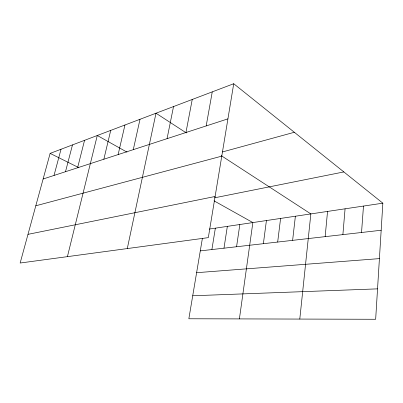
<?xml version="1.0" encoding="UTF-8"?>
<svg xmlns="http://www.w3.org/2000/svg" width="403" height="403" viewBox="0 0 403 403"><rect width="100%" height="100%" fill="white"/><g stroke="black" fill="none" stroke-linecap="round" stroke-linejoin="round"><path stroke-width="0.6" d="M233.72 83.728L208.321 237.634L20.15 263.023L50.128 153.387L233.72 83.728L382.85 203.177L375.661 319.272L188.846 318.773L202.366 238.531M361.536 232.496L363.481 206.064M342.888 234.622L345.074 208.814M325.15 236.642L327.553 211.424M299.792 319.07L310.854 213.917L221.202 155.618M292.623 240.354L295.384 216.225M277.677 242.057L280.589 218.431M263.381 243.689L266.423 220.547M239.402 318.909L252.857 222.572L213.973 200.81M236.566 246.747L239.845 224.511M223.982 248.183L227.352 226.375M211.897 249.558L215.353 228.163M206.185 125.932L212.255 91.874M185.949 132.522L192.241 99.465M167.054 138.667L173.527 106.568M127.288 248.57L155.996 113.218L186.337 132.945M133.282 149.659L140.012 119.283M118.129 154.591L124.945 125.001M103.843 159.235L110.724 130.396M67.417 256.646L97.284 135.494L127.01 152.133M77.588 167.779L84.554 140.325M65.498 171.713L72.485 144.904M54.022 175.446L61.024 149.251M43.126 178.992L227.922 118.86M222.426 151.956L294.336 132.28M35.802 205.787L221.771 156.147M27.993 234.345L215.111 196.483M214.381 197.858L343.84 171.93M209.283 229.07L382.85 203.177M200.281 250.883L381.173 230.254M196.609 272.695L379.419 258.615M192.72 295.772L377.546 288.86M50.128 153.387L78.802 167.658"/></g></svg>
